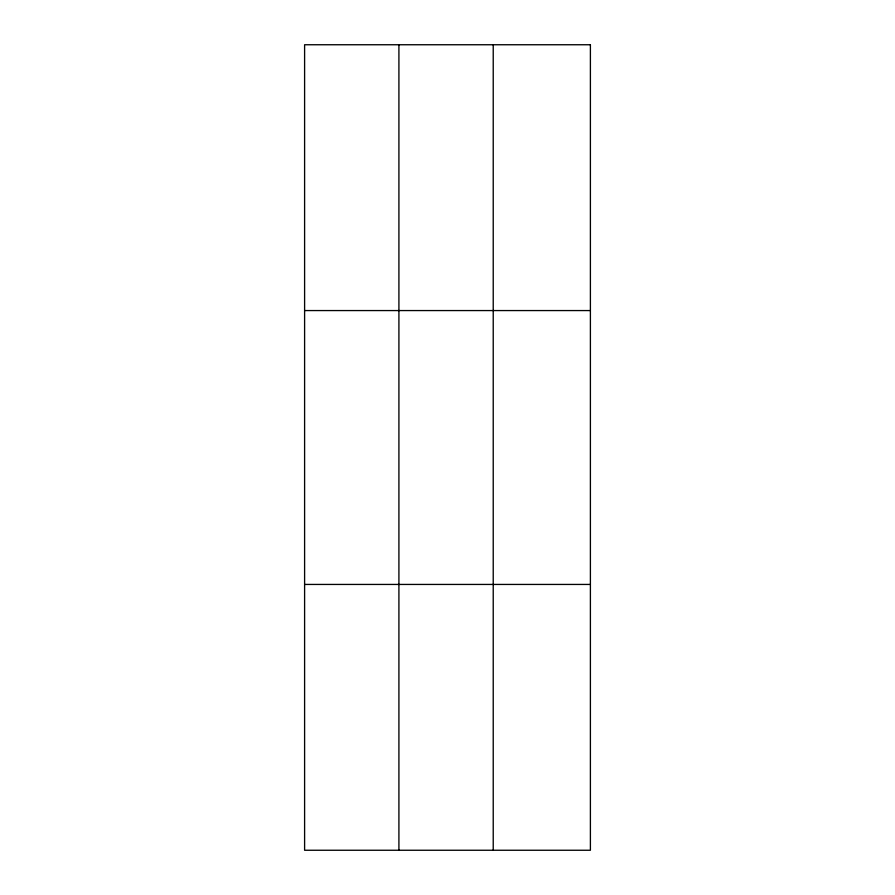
<?xml version="1.0" encoding="UTF-8"?>
<svg xmlns="http://www.w3.org/2000/svg" width="895" height="895" viewBox="0 0 895 895"><rect width="100%" height="100%" fill="white"/><g stroke="black" fill="none" stroke-linecap="round" stroke-linejoin="round"><path stroke-width="1.34" d="M398.913 44.75L398.913 850.25M493.223 44.75L493.223 850.25M304.602 310.565L590.398 310.565M304.602 584.435L590.398 584.435M590.398 44.75L590.398 850.25L304.602 850.25L304.602 44.75L590.398 44.75"/></g></svg>
